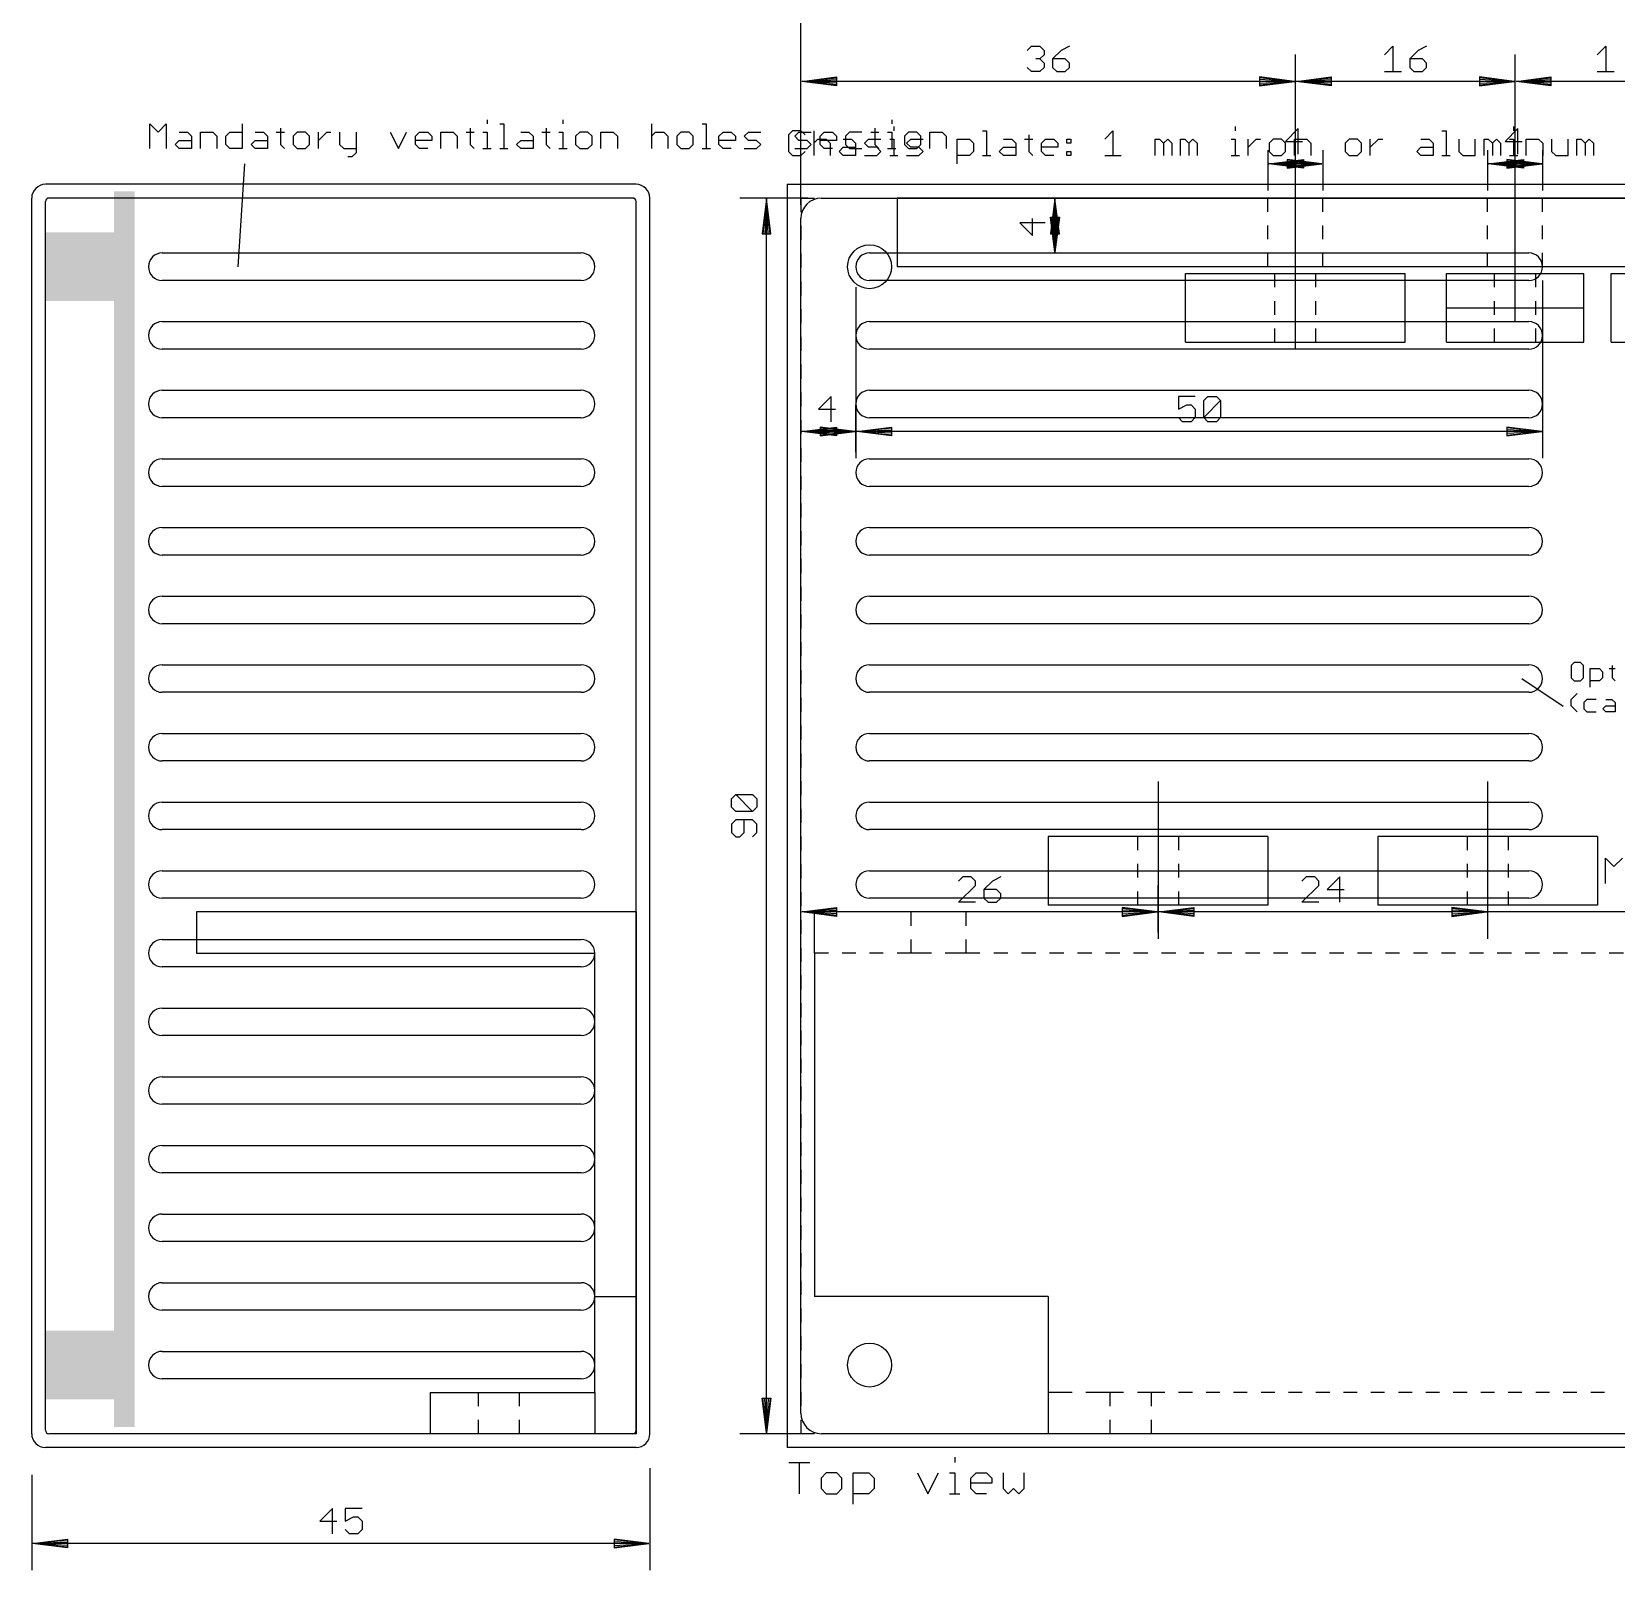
# Model space of a CAD drawing. Extents: x -55 to 231, y -301 to 164.
# Drawn here: x -55 to 60.4, y -8.9 to 103.1 of the extents above; entities that cross this region are included whole.
import ezdxf

# ---------------------------------------------------------------- set-up
doc = ezdxf.new("R2010")
doc.units = 0
for name, color, linetype in [('113', 140, 'CONTINUOUS'), ('115', 5, 'CONTINUOUS'), ('27', 1, 'CONTINUOUS'), ('28', 3, 'CONTINUOUS'), ('47', 7, 'CONTINUOUS'), ('51', 53, 'CONTINUOUS')]:
    doc.layers.add(name, color=color, linetype=linetype)

# ---------------------------------------------------------------- blocks, each defined once
blk = doc.blocks.new('RECT')
blk.add_solid([(-0.5, -0.5), (0.5, -0.5), (-0.5, 0.5), (0.5, 0.5)])

msp = doc.modelspace()

# ---------------------------------------------------------------- linework, layer by layer
at = {"layer": '113'}
for p, q in [((92, 91), (8, 91)), ((8, 91), (8, 86)), ((35, 90), (35, 91)), ((39, 90), (39, 91)), ((51, 90), (51, 91)), ((55, 90), (55, 91)), ((35, 88), (35, 89)), ((39, 88), (39, 89)), ((51, 88), (51, 89)), ((55, 88), (55, 89)), ((35, 86), (35, 87)), ((39, 86), (39, 87)), ((51, 86), (51, 87)), ((55, 86), (55, 87)), ((92, 86), (8, 86)), ((-43, 39), (-43, 36)), ((-11, 39), (-43, 39)), ((-11, 39), (-11, 11)), ((9, 39), (2, 39)), ((2, 36), (2, 39)), ((13, 39), (9, 39)), ((9, 39), (9, 38)), ((67, 39), (13, 39)), ((13, 39), (13, 38)), ((9, 37), (9, 36)), ((13, 37), (13, 36)), ((-43, 36), (-14, 36)), ((-14, 11), (-14, 36)), ((3, 36), (2, 36)), ((2, 36), (2, 11)), ((5, 36), (4, 36)), ((7, 36), (6, 36)), ((9, 36), (8, 36)), ((10.5, 36), (9, 36)), ((13, 36), (11.5, 36)), ((14.037, 36), (13, 36)), ((16.0741, 36), (15.037, 36)), ((18.1111, 36), (17.0741, 36)), ((20.1481, 36), (19.1111, 36)), ((22.1852, 36), (21.1481, 36)), ((24.2222, 36), (23.1852, 36)), ((26.2593, 36), (25.2222, 36)), ((28.2963, 36), (27.2593, 36)), ((30.3333, 36), (29.2963, 36)), ((32.3704, 36), (31.3333, 36)), ((34.4074, 36), (33.3704, 36)), ((36.4444, 36), (35.4074, 36)), ((38.4815, 36), (37.4444, 36)), ((40.5185, 36), (39.4815, 36)), ((42.5556, 36), (41.5185, 36)), ((44.5926, 36), (43.5556, 36)), ((46.6296, 36), (45.5926, 36)), ((48.6667, 36), (47.6296, 36)), ((50.7037, 36), (49.6667, 36)), ((52.7407, 36), (51.7037, 36)), ((54.7778, 36), (53.7407, 36)), ((56.8148, 36), (55.7778, 36)), ((58.8519, 36), (57.8148, 36)), ((60.8889, 36), (59.8519, 36)), ((-14, 4), (-14, 11)), ((-14, 11), (-11, 11)), ((-11, 11), (-11, 1)), ((19, 11), (2, 11)), ((19, 11), (19, 4)), ((-26, 4), (-26, 1)), ((-26, 4), (-22.5, 4)), ((-22.5, 4), (-19.5, 4)), ((-22.5, 4), (-22.5, 3)), ((-19.5, 4), (-14, 4)), ((-19.5, 4), (-19.5, 3)), ((-14, 4), (-14, 1)), ((20.75, 4), (19, 4)), ((19, 4), (19, 1)), ((23.5, 4), (21.75, 4)), ((24.5, 4), (23.5, 4)), ((23.5, 4), (23.5, 3)), ((26.5, 4), (25.5, 4)), ((27.5, 4), (26.5, 4)), ((26.5, 4), (26.5, 3)), ((29.5, 4), (28.5, 4)), ((31.5, 4), (30.5, 4)), ((33.5, 4), (32.5, 4)), ((35.5, 4), (34.5, 4)), ((37.5, 4), (36.5, 4)), ((39.5, 4), (38.5, 4)), ((41.5, 4), (40.5, 4)), ((43.5, 4), (42.5, 4)), ((45.5, 4), (44.5, 4)), ((47.5, 4), (46.5, 4)), ((49.5, 4), (48.5, 4)), ((51.5, 4), (50.5, 4)), ((53.5, 4), (52.5, 4)), ((55.5, 4), (54.5, 4)), ((57.5, 4), (56.5, 4)), ((59.5, 4), (58.5, 4)), ((-22.5, 2), (-22.5, 1)), ((-19.5, 2), (-19.5, 1)), ((23.5, 2), (23.5, 1)), ((26.5, 2), (26.5, 1)), ((-22.5, 1), (-26, 1)), ((-19.5, 1), (-22.5, 1)), ((-14, 1), (-19.5, 1)), ((-11, 1), (-14, 1)), ((23.5, 1), (19, 1)), ((26.5, 1), (23.5, 1)), ((83.5, 1), (26.5, 1))]:
    msp.add_line(p, q, dxfattribs=at)
at = {"layer": '27'}
for p, q in [((29, 85.5), (35.5, 85.5)), ((29, 80.5), (29, 85.5)), ((35.5, 85.5), (38.5, 85.5)), ((35.5, 84.5), (35.5, 85.5)), ((38.5, 85.5), (45, 85.5)), ((38.5, 84.5), (38.5, 85.5)), ((45, 80.5), (45, 85.5)), ((48, 85.5), (51.5, 85.5)), ((48, 83), (48, 85.5)), ((51.5, 85.5), (54.5, 85.5)), ((51.5, 84.5), (51.5, 85.5)), ((54.5, 85.5), (58, 85.5)), ((54.5, 84.5), (54.5, 85.5)), ((58, 83), (58, 85.5)), ((60, 85.5), (66.5, 85.5)), ((60, 80.5), (60, 85.5)), ((35.5, 82.5), (35.5, 83.5)), ((38.5, 82.5), (38.5, 83.5)), ((51.5, 82.5), (51.5, 83.5)), ((54.5, 82.5), (54.5, 83.5)), ((48, 80.5), (48, 83)), ((48, 83), (58, 83)), ((58, 80.5), (58, 83)), ((35.5, 80.5), (35.5, 81.5)), ((38.5, 80.5), (38.5, 81.5)), ((51.5, 80.5), (51.5, 81.5)), ((54.5, 80.5), (54.5, 81.5)), ((29, 80.5), (35.5, 80.5)), ((35.5, 80.5), (38.5, 80.5)), ((38.5, 80.5), (45, 80.5)), ((48, 80.5), (51.5, 80.5)), ((51.5, 80.5), (54.5, 80.5)), ((54.5, 80.5), (58, 80.5)), ((60, 80.5), (66.5, 80.5)), ((25.5, 44.5), (19, 44.5)), ((19, 44.5), (19, 39.5)), ((28.5, 44.5), (25.5, 44.5)), ((25.5, 44.5), (25.5, 43.5)), ((35, 44.5), (28.5, 44.5)), ((28.5, 44.5), (28.5, 43.5)), ((35, 44.5), (35, 39.5)), ((49.5, 44.5), (43, 44.5)), ((43, 44.5), (43, 39.5)), ((52.5, 44.5), (49.5, 44.5)), ((49.5, 44.5), (49.5, 43.5)), ((59, 44.5), (52.5, 44.5)), ((52.5, 44.5), (52.5, 43.5)), ((59, 44.5), (59, 39.5)), ((59.5762, 41.0762), (59.5762, 42.9254)), ((59.5762, 42.9254), (60.1926, 42.309)), ((60.1926, 42.309), (60.809, 42.9254)), ((25.5, 42.5), (25.5, 41.5)), ((28.5, 42.5), (28.5, 41.5)), ((49.5, 42.5), (49.5, 41.5)), ((52.5, 42.5), (52.5, 41.5)), ((25.5, 40.5), (25.5, 39.5)), ((28.5, 40.5), (28.5, 39.5)), ((49.5, 40.5), (49.5, 39.5)), ((52.5, 40.5), (52.5, 39.5)), ((25.5, 39.5), (19, 39.5)), ((28.5, 39.5), (25.5, 39.5)), ((35, 39.5), (28.5, 39.5)), ((49.5, 39.5), (43, 39.5)), ((52.5, 39.5), (49.5, 39.5)), ((59, 39.5), (52.5, 39.5))]:
    msp.add_line(p, q, dxfattribs=at)
at = {"layer": '28'}
for p, q in [((2.5, 91), (154.5, 91)), ((1, 2.5), (1, 89.5)), ((154.5, 1), (2.5, 1))]:
    msp.add_line(p, q, dxfattribs=at)
for centre in [(6, 86), (6, 6)]:
    msp.add_circle(centre, 1.6, dxfattribs=at)
for centre, start, end in [((2.5, 89.5), 90, 180), ((2.5, 2.5), 180, 270)]:
    msp.add_arc(centre, 1.5, start, end, dxfattribs=at)
at = {"layer": '47'}
for p, q in [((1, 90.5), (1, 106.45)), ((17.4829, 101.7472), (17.7911, 102.0554)), ((17.7911, 102.0554), (18.4075, 102.0554)), ((18.4075, 102.0554), (18.7157, 101.7472)), ((18.7157, 101.7472), (18.7157, 101.439)), ((19.9409, 101.7472), (19.3245, 101.1308)), ((20.5573, 102.0554), (19.9409, 101.7472)), ((43.4829, 101.439), (44.0993, 102.0554)), ((44.0993, 102.0554), (44.0993, 100.2062)), ((45.9409, 101.7472), (45.3245, 101.1308)), ((46.5573, 102.0554), (45.9409, 101.7472)), ((58.9829, 101.439), (59.5993, 102.0554)), ((59.5993, 102.0554), (59.5993, 100.2062)), ((1, 94), (1, 101.45)), ((17.7911, 100.2062), (17.4829, 100.5144)), ((18.4075, 101.1308), (18.0993, 101.1308)), ((18.7157, 101.439), (18.4075, 101.1308)), ((18.4075, 101.1308), (18.7157, 100.8226)), ((18.7157, 100.5144), (18.4075, 100.2062)), ((18.7157, 100.8226), (18.7157, 100.5144)), ((19.3245, 101.1308), (19.3245, 100.5144)), ((20.2491, 101.1308), (19.3245, 101.1308)), ((19.3245, 100.5144), (19.6327, 100.2062)), ((20.5573, 100.8226), (20.2491, 101.1308)), ((20.2491, 100.2062), (20.5573, 100.5144)), ((20.5573, 100.5144), (20.5573, 100.8226)), ((37, 88.5), (37, 101.45)), ((37, 80), (37, 101.45)), ((45.3245, 101.1308), (45.3245, 100.5144)), ((46.2491, 101.1308), (45.3245, 101.1308)), ((45.3245, 100.5144), (45.6327, 100.2062)), ((46.5573, 100.8226), (46.2491, 101.1308)), ((46.2491, 100.2062), (46.5573, 100.5144)), ((46.5573, 100.5144), (46.5573, 100.8226)), ((53, 88.5), (53, 101.45)), ((53, 82), (53, 101.45)), ((1.065, 99.5), (3.6, 99.8192)), ((1.065, 99.5), (3.6, 99.76)), ((1.065, 99.5), (3.6, 99.63)), ((36.935, 99.5), (1.065, 99.5)), ((3.6, 99.1808), (1.065, 99.5)), ((3.6, 99.37), (1.065, 99.5)), ((3.6, 99.24), (1.065, 99.5)), ((3.6, 99.8192), (3.6, 99.1808)), ((18.4075, 100.2062), (17.7911, 100.2062)), ((19.6327, 100.2062), (20.2491, 100.2062)), ((36.935, 99.5), (34.4, 99.8192)), ((34.4, 99.8192), (34.4, 99.1808)), ((36.935, 99.5), (34.4, 99.76)), ((36.935, 99.5), (34.4, 99.63)), ((34.4, 99.1808), (36.935, 99.5)), ((34.4, 99.37), (36.935, 99.5)), ((34.4, 99.24), (36.935, 99.5)), ((37.065, 99.5), (39.6, 99.8192)), ((37.065, 99.5), (39.6, 99.76)), ((37.065, 99.5), (39.6, 99.63)), ((52.935, 99.5), (37.065, 99.5)), ((39.6, 99.1808), (37.065, 99.5)), ((39.6, 99.37), (37.065, 99.5)), ((39.6, 99.24), (37.065, 99.5)), ((39.6, 99.8192), (39.6, 99.1808)), ((43.4829, 100.2062), (44.7157, 100.2062)), ((45.6327, 100.2062), (46.2491, 100.2062)), ((52.935, 99.5), (50.4, 99.8192)), ((50.4, 99.8192), (50.4, 99.1808)), ((52.935, 99.5), (50.4, 99.76)), ((52.935, 99.5), (50.4, 99.63)), ((50.4, 99.1808), (52.935, 99.5)), ((50.4, 99.37), (52.935, 99.5)), ((50.4, 99.24), (52.935, 99.5)), ((53.065, 99.5), (55.6, 99.8192)), ((53.065, 99.5), (55.6, 99.76)), ((53.065, 99.5), (55.6, 99.63)), ((67.935, 99.5), (53.065, 99.5)), ((55.6, 99.1808), (53.065, 99.5)), ((55.6, 99.37), (53.065, 99.5)), ((55.6, 99.24), (53.065, 99.5)), ((55.6, 99.8192), (55.6, 99.1808)), ((58.9829, 100.2062), (60.2157, 100.2062)), ((-46.3984, 94.6016), (-46.3984, 96.3999)), ((-46.3984, 96.3999), (-45.799, 95.8005)), ((-45.799, 95.8005), (-45.1995, 96.3999)), ((-45.1995, 96.3999), (-45.1995, 94.6016)), ((-44.2571, 95.8005), (-43.6577, 95.8005)), ((-43.6577, 95.8005), (-43.3579, 95.5008)), ((-42.7153, 94.6016), (-42.7153, 95.8005)), ((-42.7153, 95.8005), (-41.8161, 95.8005)), ((-41.8161, 95.8005), (-41.5164, 95.5008)), ((-40.8737, 95.5008), (-40.574, 95.8005)), ((-40.574, 95.8005), (-39.6748, 95.8005)), ((-39.6748, 96.3999), (-39.6748, 94.6016)), ((-38.7324, 95.8005), (-38.1329, 95.8005)), ((-38.1329, 95.8005), (-37.8332, 95.5008)), ((-37.1905, 95.8005), (-36.5911, 95.8005)), ((-36.8908, 96.1002), (-36.8908, 94.9013)), ((-35.6631, 95.8005), (-35.9628, 95.5008)), ((-35.0637, 95.8005), (-35.6631, 95.8005)), ((-34.7639, 95.5008), (-35.0637, 95.8005)), ((-34.1213, 94.6016), (-34.1213, 95.8005)), ((-34.1213, 95.201), (-33.5218, 95.8005)), ((-33.5218, 95.8005), (-33.2221, 95.8005)), ((-32.5866, 95.8005), (-32.5866, 94.9013)), ((-31.3877, 95.8005), (-31.3877, 94.3019)), ((-28.9035, 95.8005), (-28.304, 94.6016)), ((-28.304, 94.6016), (-27.7046, 95.8005)), ((-27.0619, 95.5008), (-26.7622, 95.8005)), ((-26.7622, 95.8005), (-26.1627, 95.8005)), ((-26.1627, 95.8005), (-25.863, 95.5008)), ((-25.2203, 94.6016), (-25.2203, 95.8005)), ((-25.2203, 95.8005), (-24.3212, 95.8005)), ((-24.3212, 95.8005), (-24.0214, 95.5008)), ((-23.3788, 95.8005), (-22.7793, 95.8005)), ((-23.079, 96.1002), (-23.079, 94.9013)), ((-22.151, 95.8005), (-21.8513, 95.8005)), ((-21.8513, 96.6997), (-21.8513, 96.3999)), ((-21.8513, 95.8005), (-21.8513, 94.6016)), ((-20.9233, 96.3999), (-20.6236, 96.3999)), ((-20.6236, 96.3999), (-20.6236, 94.6016)), ((-19.3959, 95.8005), (-18.7964, 95.8005)), ((-18.7964, 95.8005), (-18.4967, 95.5008)), ((-17.854, 95.8005), (-17.2546, 95.8005)), ((-17.5543, 96.1002), (-17.5543, 94.9013)), ((-16.6263, 95.8005), (-16.3266, 95.8005)), ((-16.3266, 96.6997), (-16.3266, 96.3999)), ((-16.3266, 95.8005), (-16.3266, 94.6016)), ((-15.0989, 95.8005), (-15.3986, 95.5008)), ((-14.4994, 95.8005), (-15.0989, 95.8005)), ((-14.1997, 95.5008), (-14.4994, 95.8005)), ((-13.557, 94.6016), (-13.557, 95.8005)), ((-13.557, 95.8005), (-12.6579, 95.8005)), ((-12.6579, 95.8005), (-12.3581, 95.5008)), ((-9.8739, 96.3999), (-9.8739, 94.6016)), ((-9.8739, 95.5008), (-9.5742, 95.8005)), ((-9.5742, 95.8005), (-8.9747, 95.8005)), ((-8.9747, 95.8005), (-8.675, 95.5008)), ((-7.7326, 95.8005), (-8.0323, 95.5008)), ((-7.1331, 95.8005), (-7.7326, 95.8005)), ((-6.8334, 95.5008), (-7.1331, 95.8005)), ((-6.1907, 96.3999), (-5.891, 96.3999)), ((-5.891, 96.3999), (-5.891, 94.6016)), ((-4.963, 95.5008), (-4.6633, 95.8005)), ((-4.6633, 95.8005), (-4.0639, 95.8005)), ((-4.0639, 95.8005), (-3.7641, 95.5008)), ((-3.1215, 95.5008), (-2.8217, 95.8005)), ((-2.8217, 95.8005), (-1.9226, 95.8005)), ((0.5617, 95.5008), (0.8614, 95.8005)), ((0.8614, 95.8005), (1.7606, 95.8005)), ((2.4033, 95.5008), (2.703, 95.8005)), ((2.703, 95.8005), (3.3024, 95.8005)), ((3.3024, 95.8005), (3.6022, 95.5008)), ((4.5446, 95.8005), (4.2448, 95.5008)), ((5.4437, 95.8005), (4.5446, 95.8005)), ((6.0864, 95.8005), (6.6859, 95.8005)), ((6.3861, 96.1002), (6.3861, 94.9013)), ((7.3141, 95.8005), (7.6138, 95.8005)), ((7.6138, 96.6997), (7.6138, 96.3999)), ((7.6138, 95.8005), (7.6138, 94.6016)), ((8.8416, 95.8005), (8.5418, 95.5008)), ((9.441, 95.8005), (8.8416, 95.8005)), ((9.7407, 95.5008), (9.441, 95.8005)), ((10.3834, 94.6016), (10.3834, 95.8005)), ((10.3834, 95.8005), (11.2826, 95.8005)), ((11.2826, 95.8005), (11.5823, 95.5008)), ((37.2019, 96.0554), (36.2773, 95.1308)), ((37.2019, 94.2062), (37.2019, 96.0554)), ((53.2019, 96.0554), (52.2773, 95.1308)), ((53.2019, 94.2062), (53.2019, 96.0554)), ((-44.5568, 94.9013), (-44.2571, 95.201)), ((-44.2571, 94.6016), (-44.5568, 94.9013)), ((-44.2571, 95.201), (-43.3579, 95.201)), ((-43.3579, 94.6016), (-44.2571, 94.6016)), ((-43.3579, 95.5008), (-43.3579, 94.6016)), ((-41.5164, 95.5008), (-41.5164, 94.6016)), ((-40.8737, 94.9013), (-40.8737, 95.5008)), ((-40.574, 94.6016), (-40.8737, 94.9013)), ((-39.6748, 94.6016), (-40.574, 94.6016)), ((-39.0321, 94.9013), (-38.7324, 95.201)), ((-38.7324, 94.6016), (-39.0321, 94.9013)), ((-38.7324, 95.201), (-37.8332, 95.201)), ((-37.8332, 94.6016), (-38.7324, 94.6016)), ((-37.8332, 95.5008), (-37.8332, 94.6016)), ((-36.8908, 94.9013), (-36.5911, 94.6016)), ((-35.9628, 95.5008), (-35.9628, 94.9013)), ((-35.9628, 94.9013), (-35.6631, 94.6016)), ((-35.6631, 94.6016), (-35.0637, 94.6016)), ((-35.0637, 94.6016), (-34.7639, 94.9013)), ((-34.7639, 94.9013), (-34.7639, 95.5008)), ((-32.5866, 94.9013), (-32.2869, 94.6016)), ((-32.2869, 94.6016), (-31.3877, 94.6016)), ((-27.0619, 94.9013), (-27.0619, 95.5008)), ((-25.863, 95.201), (-27.0619, 95.201)), ((-26.7622, 94.6016), (-27.0619, 94.9013)), ((-26.1627, 94.6016), (-26.7622, 94.6016)), ((-25.863, 95.5008), (-25.863, 95.201)), ((-24.0214, 95.5008), (-24.0214, 94.6016)), ((-23.079, 94.9013), (-22.7793, 94.6016)), ((-22.151, 94.6016), (-21.5516, 94.6016)), ((-20.9233, 94.6016), (-20.3239, 94.6016)), ((-19.6956, 94.9013), (-19.3959, 95.201)), ((-19.3959, 94.6016), (-19.6956, 94.9013)), ((-19.3959, 95.201), (-18.4967, 95.201)), ((-18.4967, 94.6016), (-19.3959, 94.6016)), ((-18.4967, 95.5008), (-18.4967, 94.6016)), ((-17.5543, 94.9013), (-17.2546, 94.6016)), ((-16.6263, 94.6016), (-16.0269, 94.6016)), ((-15.3986, 95.5008), (-15.3986, 94.9013)), ((-15.3986, 94.9013), (-15.0989, 94.6016)), ((-15.0989, 94.6016), (-14.4994, 94.6016)), ((-14.4994, 94.6016), (-14.1997, 94.9013)), ((-14.1997, 94.9013), (-14.1997, 95.5008)), ((-12.3581, 95.5008), (-12.3581, 94.6016)), ((-8.675, 95.5008), (-8.675, 94.6016)), ((-8.0323, 95.5008), (-8.0323, 94.9013)), ((-8.0323, 94.9013), (-7.7326, 94.6016)), ((-7.7326, 94.6016), (-7.1331, 94.6016)), ((-7.1331, 94.6016), (-6.8334, 94.9013)), ((-6.8334, 94.9013), (-6.8334, 95.5008)), ((-6.1907, 94.6016), (-5.5913, 94.6016)), ((-4.963, 94.9013), (-4.963, 95.5008)), ((-3.7641, 95.201), (-4.963, 95.201)), ((-4.6633, 94.6016), (-4.963, 94.9013)), ((-4.0639, 94.6016), (-4.6633, 94.6016)), ((-3.7641, 95.5008), (-3.7641, 95.201)), ((-2.8217, 95.201), (-3.1215, 95.5008)), ((-3.1215, 94.6016), (-2.2223, 94.6016)), ((-2.2223, 95.201), (-2.8217, 95.201)), ((-1.9226, 94.9013), (-2.2223, 95.201)), ((-2.2223, 94.6016), (-1.9226, 94.9013)), ((0.8614, 95.201), (0.5617, 95.5008)), ((0.5617, 94.6016), (1.4609, 94.6016)), ((1.4609, 95.201), (0.8614, 95.201)), ((1.7606, 94.9013), (1.4609, 95.201)), ((1.4609, 94.6016), (1.7606, 94.9013)), ((2.4033, 94.9013), (2.4033, 95.5008)), ((3.6022, 95.201), (2.4033, 95.201)), ((2.703, 94.6016), (2.4033, 94.9013)), ((3.3024, 94.6016), (2.703, 94.6016)), ((3.6022, 95.5008), (3.6022, 95.201)), ((4.2448, 95.5008), (4.2448, 94.9013)), ((4.2448, 94.9013), (4.5446, 94.6016)), ((4.5446, 94.6016), (5.4437, 94.6016)), ((6.3861, 94.9013), (6.6859, 94.6016)), ((7.3141, 94.6016), (7.9136, 94.6016)), ((8.5418, 95.5008), (8.5418, 94.9013)), ((8.5418, 94.9013), (8.8416, 94.6016)), ((8.8416, 94.6016), (9.441, 94.6016)), ((9.441, 94.6016), (9.7407, 94.9013)), ((9.7407, 94.9013), (9.7407, 95.5008)), ((11.5823, 95.5008), (11.5823, 94.6016)), ((36.2773, 95.1308), (37.5101, 95.1308)), ((52.2773, 95.1308), (53.5101, 95.1308)), ((-39.5, 93.5), (-40, 86)), ((-31.6874, 94.0022), (-31.9872, 94.0022)), ((-31.3877, 94.3019), (-31.6874, 94.0022)), ((35, 94.5), (35, 91.55)), ((35.065, 93.5), (37.6, 93.8192)), ((35.065, 93.5), (37.6, 93.76)), ((35.065, 93.5), (37.6, 93.63)), ((38.935, 93.5), (35.065, 93.5)), ((37.6, 93.1808), (35.065, 93.5)), ((37.6, 93.37), (35.065, 93.5)), ((37.6, 93.24), (35.065, 93.5)), ((38.935, 93.5), (36.4, 93.8192)), ((36.4, 93.8192), (36.4, 93.1808)), ((38.935, 93.5), (36.4, 93.76)), ((38.935, 93.5), (36.4, 93.63)), ((36.4, 93.1808), (38.935, 93.5)), ((36.4, 93.37), (38.935, 93.5)), ((36.4, 93.24), (38.935, 93.5)), ((37.6, 93.8192), (37.6, 93.1808)), ((39, 94.5), (39, 91.55)), ((51, 94.5), (51, 91.55)), ((51.065, 93.5), (53.6, 93.8192)), ((51.065, 93.5), (53.6, 93.76)), ((51.065, 93.5), (53.6, 93.63)), ((54.935, 93.5), (51.065, 93.5)), ((53.6, 93.1808), (51.065, 93.5)), ((53.6, 93.37), (51.065, 93.5)), ((53.6, 93.24), (51.065, 93.5)), ((54.935, 93.5), (52.4, 93.8192)), ((52.4, 93.8192), (52.4, 93.1808)), ((54.935, 93.5), (52.4, 93.76)), ((54.935, 93.5), (52.4, 93.63)), ((52.4, 93.1808), (54.935, 93.5)), ((52.4, 93.37), (54.935, 93.5)), ((52.4, 93.24), (54.935, 93.5)), ((53.6, 93.8192), (53.6, 93.1808)), ((55, 94.5), (55, 91.55)), ((1.5, 91), (-3.45, 91)), ((-1.5, 90.935), (-1.8192, 88.4)), ((-1.5, 90.935), (-1.76, 88.4)), ((-1.5, 90.935), (-1.63, 88.4)), ((-1.5, 1.065), (-1.5, 90.935)), ((-1.1808, 88.4), (-1.5, 90.935)), ((-1.37, 88.4), (-1.5, 90.935)), ((-1.24, 88.4), (-1.5, 90.935)), ((14.5, 91), (21.45, 91)), ((19.5, 90.935), (19.1808, 88.4)), ((19.5, 90.935), (19.24, 88.4)), ((19.5, 90.935), (19.37, 88.4)), ((19.5, 90.935), (19.5, 87.065)), ((19.8192, 88.4), (19.5, 90.935)), ((19.63, 88.4), (19.5, 90.935)), ((19.76, 88.4), (19.5, 90.935)), ((18.7938, 89.2019), (16.9446, 89.2019)), ((16.9446, 89.2019), (17.8692, 88.2773)), ((17.8692, 88.2773), (17.8692, 89.5101)), ((19.5, 87.065), (19.1808, 89.6)), ((19.1808, 89.6), (19.8192, 89.6)), ((19.5, 87.065), (19.24, 89.6)), ((19.5, 87.065), (19.37, 89.6)), ((19.8192, 89.6), (19.5, 87.065)), ((19.63, 89.6), (19.5, 87.065)), ((19.76, 89.6), (19.5, 87.065)), ((-1.8192, 88.4), (-1.1808, 88.4)), ((19.1808, 88.4), (19.8192, 88.4)), ((14.5, 87), (21.45, 87)), ((5, 84.5), (5, 72.05)), ((55, 85), (55, 72.05)), ((3.2019, 76.5554), (2.2773, 75.6308)), ((3.2019, 74.7062), (3.2019, 76.5554)), ((29.7157, 76.5554), (28.4829, 76.5554)), ((28.4829, 76.5554), (28.4829, 75.6308)), ((30.3245, 76.2472), (30.6327, 76.5554)), ((30.3245, 75.0144), (30.3245, 76.2472)), ((30.3245, 75.0144), (31.5573, 76.2472)), ((30.6327, 76.5554), (31.2491, 76.5554)), ((31.2491, 76.5554), (31.5573, 76.2472)), ((31.5573, 76.2472), (31.5573, 75.0144)), ((1, 68.5), (1, 75.95)), ((2.2773, 75.6308), (3.5101, 75.6308)), ((5, 72.5), (5, 75.95)), ((28.4829, 75.6308), (29.0993, 75.939)), ((28.7911, 74.7062), (28.4829, 75.0144)), ((29.0993, 75.939), (29.4075, 75.939)), ((29.4075, 75.939), (29.7157, 75.6308)), ((29.7157, 75.0144), (29.4075, 74.7062)), ((29.7157, 75.6308), (29.7157, 75.0144)), ((30.6327, 74.7062), (30.3245, 75.0144)), ((31.5573, 75.0144), (31.2491, 74.7062)), ((1.065, 74), (3.6, 74.3192)), ((1.065, 74), (3.6, 74.26)), ((1.065, 74), (3.6, 74.13)), ((4.935, 74), (1.065, 74)), ((3.6, 73.6808), (1.065, 74)), ((3.6, 73.87), (1.065, 74)), ((3.6, 73.74), (1.065, 74)), ((4.935, 74), (2.4, 74.3192)), ((2.4, 74.3192), (2.4, 73.6808)), ((4.935, 74), (2.4, 74.26)), ((4.935, 74), (2.4, 74.13)), ((2.4, 73.6808), (4.935, 74)), ((2.4, 73.87), (4.935, 74)), ((2.4, 73.74), (4.935, 74)), ((3.6, 74.3192), (3.6, 73.6808)), ((5.065, 74), (7.6, 74.3192)), ((5.065, 74), (7.6, 74.26)), ((5.065, 74), (7.6, 74.13)), ((54.935, 74), (5.065, 74)), ((7.6, 73.6808), (5.065, 74)), ((7.6, 73.87), (5.065, 74)), ((7.6, 73.74), (5.065, 74)), ((7.6, 74.3192), (7.6, 73.6808)), ((29.4075, 74.7062), (28.7911, 74.7062)), ((31.2491, 74.7062), (30.6327, 74.7062)), ((54.935, 74), (52.4, 74.3192)), ((52.4, 74.3192), (52.4, 73.6808)), ((54.935, 74), (52.4, 74.26)), ((54.935, 74), (52.4, 74.13)), ((52.4, 73.6808), (54.935, 74)), ((52.4, 73.87), (54.935, 74)), ((52.4, 73.74), (54.935, 74)), ((57.301, 57.175), (57.0762, 56.9502)), ((57.0762, 56.9502), (57.0762, 56.051)), ((57.7506, 57.175), (57.301, 57.175)), ((57.9754, 56.9502), (57.7506, 57.175)), ((57.9754, 56.051), (57.9754, 56.9502)), ((58.4574, 55.3766), (58.4574, 56.7254)), ((58.4574, 56.7254), (59.1318, 56.7254)), ((59.1318, 56.7254), (59.3565, 56.5006)), ((59.8386, 56.7254), (60.2881, 56.7254)), ((60.0633, 56.9502), (60.0633, 56.051)), ((53.5, 56), (56.5, 54)), ((57.0762, 56.051), (57.301, 55.8262)), ((57.301, 55.8262), (57.7506, 55.8262)), ((57.7506, 55.8262), (57.9754, 56.051)), ((59.1318, 55.8262), (58.4574, 55.8262)), ((59.3565, 56.051), (59.1318, 55.8262)), ((59.3565, 56.5006), (59.3565, 56.051)), ((60.0633, 56.051), (60.2881, 55.8262)), ((57.0762, 54.4754), (57.5258, 54.925)), ((57.0762, 54.0258), (57.0762, 54.4754)), ((58.2218, 54.4754), (57.997, 54.2506)), ((57.997, 54.2506), (57.997, 53.801)), ((58.8962, 54.4754), (58.2218, 54.4754)), ((59.603, 54.4754), (60.0525, 54.4754)), ((60.0525, 54.4754), (60.2773, 54.2506)), ((60.2773, 54.2506), (60.2773, 53.5762)), ((57.5258, 53.5762), (57.0762, 54.0258)), ((57.997, 53.801), (58.2218, 53.5762)), ((58.2218, 53.5762), (58.8962, 53.5762)), ((59.3782, 53.801), (59.603, 54.0258)), ((59.603, 53.5762), (59.3782, 53.801)), ((59.603, 54.0258), (60.2773, 54.0258)), ((60.2773, 53.5762), (59.603, 53.5762)), ((27, 48.5), (27, 37.05)), ((51, 48.5), (51, 37.05)), ((-4.0554, 47.2491), (-3.7472, 47.5573)), ((-3.7472, 47.5573), (-2.5144, 47.5573)), ((-2.5144, 46.3245), (-3.7472, 47.5573)), ((-2.5144, 47.5573), (-2.2062, 47.2491)), ((-4.0554, 46.6327), (-4.0554, 47.2491)), ((-3.7472, 46.3245), (-4.0554, 46.6327)), ((-2.5144, 46.3245), (-3.7472, 46.3245)), ((-2.2062, 46.6327), (-2.5144, 46.3245)), ((-2.2062, 47.2491), (-2.2062, 46.6327)), ((-3.7472, 45.7157), (-4.0554, 45.4075)), ((-4.0554, 45.4075), (-4.0554, 44.7911)), ((-2.5144, 45.7157), (-3.7472, 45.7157)), ((-3.1308, 44.7911), (-3.1308, 45.7157)), ((-2.2062, 45.4075), (-2.5144, 45.7157)), ((-2.2062, 44.7911), (-2.2062, 45.4075)), ((-4.0554, 44.7911), (-3.7472, 44.4829)), ((-3.7472, 44.4829), (-3.439, 44.4829)), ((-3.439, 44.4829), (-3.1308, 44.7911)), ((-2.5144, 44.4829), (-2.2062, 44.7911)), ((12.7911, 41.5554), (12.4829, 41.2472)), ((13.4075, 41.5554), (12.7911, 41.5554)), ((13.7157, 41.2472), (13.4075, 41.5554)), ((15.5573, 41.5554), (14.9409, 41.2472)), ((37.7911, 41.5554), (37.4829, 41.2472)), ((38.4075, 41.5554), (37.7911, 41.5554)), ((38.7157, 41.2472), (38.4075, 41.5554)), ((40.2491, 41.5554), (39.3245, 40.6308)), ((40.2491, 39.7062), (40.2491, 41.5554)), ((1, 34.5), (1, 40.95)), ((12.4829, 39.7062), (13.7157, 40.939)), ((13.7157, 40.939), (13.7157, 41.2472)), ((14.9409, 41.2472), (14.3245, 40.6308)), ((14.3245, 40.6308), (14.3245, 40.0144)), ((15.2491, 40.6308), (14.3245, 40.6308)), ((15.5573, 40.3226), (15.2491, 40.6308)), ((27, 37.5), (27, 40.95)), ((37.4829, 39.7062), (38.7157, 40.939)), ((38.7157, 40.939), (38.7157, 41.2472)), ((39.3245, 40.6308), (40.5573, 40.6308)), ((1.065, 39), (3.6, 39.3192)), ((1.065, 39), (3.6, 39.26)), ((3.6, 39.3192), (3.6, 38.6808)), ((13.7157, 39.7062), (12.4829, 39.7062)), ((14.3245, 40.0144), (14.6327, 39.7062)), ((14.6327, 39.7062), (15.2491, 39.7062)), ((15.2491, 39.7062), (15.5573, 40.0144)), ((15.5573, 40.0144), (15.5573, 40.3226)), ((26.935, 39), (24.4, 39.3192)), ((24.4, 39.3192), (24.4, 38.6808)), ((26.935, 39), (24.4, 39.26)), ((27.065, 39), (29.6, 39.3192)), ((27.065, 39), (29.6, 39.26)), ((29.6, 39.3192), (29.6, 38.6808)), ((38.7157, 39.7062), (37.4829, 39.7062)), ((50.935, 39), (48.4, 39.3192)), ((48.4, 39.3192), (48.4, 38.6808)), ((50.935, 39), (48.4, 39.26)), ((1.065, 39), (3.6, 39.13)), ((26.935, 39), (1.065, 39)), ((3.6, 38.6808), (1.065, 39)), ((3.6, 38.87), (1.065, 39)), ((3.6, 38.74), (1.065, 39)), ((26.935, 39), (24.4, 39.13)), ((24.4, 38.6808), (26.935, 39)), ((24.4, 38.87), (26.935, 39)), ((24.4, 38.74), (26.935, 39)), ((27.065, 39), (29.6, 39.13)), ((50.935, 39), (27.065, 39)), ((29.6, 38.6808), (27.065, 39)), ((29.6, 38.87), (27.065, 39)), ((29.6, 38.74), (27.065, 39)), ((50.935, 39), (48.4, 39.13)), ((48.4, 38.6808), (50.935, 39)), ((48.4, 38.87), (50.935, 39)), ((48.4, 38.74), (50.935, 39)), ((-1.5, 1.065), (-1.8192, 3.6)), ((-1.8192, 3.6), (-1.1808, 3.6)), ((-1.5, 1.065), (-1.76, 3.6)), ((-1.5, 1.065), (-1.63, 3.6)), ((-1.1808, 3.6), (-1.5, 1.065)), ((-1.37, 3.6), (-1.5, 1.065)), ((-1.24, 3.6), (-1.5, 1.065)), ((1, 1), (-3.45, 1)), ((-55, -2), (-55, -8.95)), ((-10, -1.5), (-10, -8.95)), ((-33.0925, -4.4446), (-34.0171, -5.3692)), ((-33.0925, -6.2938), (-33.0925, -4.4446)), ((-30.9427, -4.4446), (-32.1755, -4.4446)), ((-32.1755, -4.4446), (-32.1755, -5.3692)), ((-34.0171, -5.3692), (-32.7843, -5.3692)), ((-32.1755, -5.3692), (-31.5591, -5.061)), ((-31.5591, -5.061), (-31.2509, -5.061)), ((-31.2509, -5.061), (-30.9427, -5.3692)), ((-30.9427, -5.3692), (-30.9427, -5.9856)), ((-54.935, -7), (-52.4, -6.6808)), ((-54.935, -7), (-52.4, -6.74)), ((-54.935, -7), (-52.4, -6.87)), ((-52.4, -6.6808), (-52.4, -7.3192)), ((-31.8673, -6.2938), (-32.1755, -5.9856)), ((-31.2509, -6.2938), (-31.8673, -6.2938)), ((-30.9427, -5.9856), (-31.2509, -6.2938)), ((-10.065, -7), (-12.6, -6.6808)), ((-12.6, -6.6808), (-12.6, -7.3192)), ((-10.065, -7), (-12.6, -6.74)), ((-10.065, -7), (-12.6, -6.87)), ((-10.065, -7), (-54.935, -7)), ((-52.4, -7.3192), (-54.935, -7)), ((-52.4, -7.13), (-54.935, -7)), ((-52.4, -7.26), (-54.935, -7)), ((-12.6, -7.3192), (-10.065, -7)), ((-12.6, -7.13), (-10.065, -7)), ((-12.6, -7.26), (-10.065, -7))]:
    msp.add_line(p, q, dxfattribs=at)
at = {"layer": '51'}
for p, q in [((0.4013, 95.8999), (0.1016, 95.6002)), ((1.0008, 95.8999), (0.4013, 95.8999)), ((1.3005, 95.6002), (1.0008, 95.8999)), ((1.9432, 95.8999), (1.9432, 94.1016)), ((7.7676, 96.1997), (7.7676, 95.8999)), ((14.2203, 95.8999), (14.52, 95.8999)), ((14.52, 95.8999), (14.52, 94.1016)), ((23.1212, 95.3005), (23.7207, 95.8999)), ((23.7207, 95.8999), (23.7207, 94.1016)), ((32.6288, 96.1997), (32.6288, 95.8999)), ((47.6755, 95.8999), (47.9753, 95.8999)), ((47.9753, 95.8999), (47.9753, 94.1016)), ((52.8861, 96.1997), (52.8861, 95.8999)), ((0.1016, 95.6002), (0.1016, 94.4013)), ((1.9432, 95.0008), (2.2429, 95.3005)), ((2.2429, 95.3005), (2.8423, 95.3005)), ((2.8423, 95.3005), (3.1421, 95.0008)), ((3.1421, 95.0008), (3.1421, 94.1016)), ((3.7847, 94.4013), (4.0845, 94.701)), ((4.0845, 95.3005), (4.6839, 95.3005)), ((4.0845, 94.701), (4.9836, 94.701)), ((4.6839, 95.3005), (4.9836, 95.0008)), ((4.9836, 95.0008), (4.9836, 94.1016)), ((5.6263, 95.0008), (5.926, 95.3005)), ((5.926, 94.701), (5.6263, 95.0008)), ((5.926, 95.3005), (6.8252, 95.3005)), ((6.5255, 94.701), (5.926, 94.701)), ((6.8252, 94.4013), (6.5255, 94.701)), ((7.4679, 95.3005), (7.7676, 95.3005)), ((7.7676, 95.3005), (7.7676, 94.1016)), ((8.6956, 95.0008), (8.9953, 95.3005)), ((8.9953, 94.701), (8.6956, 95.0008)), ((8.9953, 95.3005), (9.8945, 95.3005)), ((9.5948, 94.701), (8.9953, 94.701)), ((9.8945, 94.4013), (9.5948, 94.701)), ((12.3787, 93.5022), (12.3787, 95.3005)), ((12.3787, 95.3005), (13.2779, 95.3005)), ((13.2779, 95.3005), (13.5776, 95.0008)), ((13.5776, 95.0008), (13.5776, 94.4013)), ((15.448, 94.4013), (15.7478, 94.701)), ((15.7478, 95.3005), (16.3472, 95.3005)), ((15.7478, 94.701), (16.6469, 94.701)), ((16.3472, 95.3005), (16.6469, 95.0008)), ((16.6469, 95.0008), (16.6469, 94.1016)), ((17.2896, 95.3005), (17.8891, 95.3005)), ((17.5893, 95.6002), (17.5893, 94.4013)), ((18.5173, 95.0008), (18.817, 95.3005)), ((18.5173, 94.4013), (18.5173, 95.0008)), ((19.7162, 94.701), (18.5173, 94.701)), ((18.817, 95.3005), (19.4165, 95.3005)), ((19.4165, 95.3005), (19.7162, 95.0008)), ((19.7162, 95.0008), (19.7162, 94.701)), ((20.3589, 95.3005), (20.6586, 95.3005)), ((20.3589, 95.0008), (20.3589, 95.3005)), ((20.6586, 95.0008), (20.3589, 95.0008)), ((20.6586, 95.3005), (20.6586, 95.0008)), ((26.8044, 94.1016), (26.8044, 95.3005)), ((26.8044, 95.3005), (27.1041, 95.3005)), ((27.1041, 95.3005), (27.4038, 95.0008)), ((27.4038, 95.0008), (27.7036, 95.3005)), ((27.4038, 95.0008), (27.4038, 94.1016)), ((27.7036, 95.3005), (28.0033, 95.0008)), ((28.0033, 95.0008), (28.0033, 94.1016)), ((28.646, 94.1016), (28.646, 95.3005)), ((28.646, 95.3005), (28.9457, 95.3005)), ((28.9457, 95.3005), (29.2454, 95.0008)), ((29.2454, 95.0008), (29.5451, 95.3005)), ((29.2454, 95.0008), (29.2454, 94.1016)), ((29.5451, 95.3005), (29.8449, 95.0008)), ((29.8449, 95.0008), (29.8449, 94.1016)), ((32.3291, 95.3005), (32.6288, 95.3005)), ((32.6288, 95.3005), (32.6288, 94.1016)), ((33.5568, 94.1016), (33.5568, 95.3005)), ((33.5568, 94.701), (34.1563, 95.3005)), ((34.1563, 95.3005), (34.456, 95.3005)), ((35.3912, 95.3005), (35.0915, 95.0008)), ((35.0915, 95.0008), (35.0915, 94.4013)), ((35.9906, 95.3005), (35.3912, 95.3005)), ((36.2904, 95.0008), (35.9906, 95.3005)), ((36.2904, 94.4013), (36.2904, 95.0008)), ((36.933, 94.1016), (36.933, 95.3005)), ((36.933, 95.3005), (37.8322, 95.3005)), ((37.8322, 95.3005), (38.1319, 95.0008)), ((38.1319, 95.0008), (38.1319, 94.1016)), ((40.9159, 95.3005), (40.6162, 95.0008)), ((40.6162, 95.0008), (40.6162, 94.4013)), ((41.5154, 95.3005), (40.9159, 95.3005)), ((41.8151, 95.0008), (41.5154, 95.3005)), ((41.8151, 94.4013), (41.8151, 95.0008)), ((42.4578, 94.1016), (42.4578, 95.3005)), ((42.4578, 94.701), (43.0572, 95.3005)), ((43.0572, 95.3005), (43.3569, 95.3005)), ((45.834, 94.4013), (46.1337, 94.701)), ((46.1337, 95.3005), (46.7331, 95.3005)), ((46.1337, 94.701), (47.0329, 94.701)), ((46.7331, 95.3005), (47.0329, 95.0008)), ((47.0329, 95.0008), (47.0329, 94.1016)), ((48.9033, 95.3005), (48.9033, 94.4013)), ((50.1022, 94.1016), (50.1022, 95.3005)), ((50.7448, 94.1016), (50.7448, 95.3005)), ((50.7448, 95.3005), (51.0446, 95.3005)), ((51.0446, 95.3005), (51.3443, 95.0008)), ((51.3443, 95.0008), (51.644, 95.3005)), ((51.3443, 95.0008), (51.3443, 94.1016)), ((51.644, 95.3005), (51.9437, 95.0008)), ((51.9437, 95.0008), (51.9437, 94.1016)), ((52.5864, 95.3005), (52.8861, 95.3005)), ((52.8861, 95.3005), (52.8861, 94.1016)), ((53.8141, 94.1016), (53.8141, 95.3005)), ((53.8141, 95.3005), (54.7133, 95.3005)), ((54.7133, 95.3005), (55.013, 95.0008)), ((55.013, 95.0008), (55.013, 94.1016)), ((55.6557, 95.3005), (55.6557, 94.4013)), ((56.8546, 94.1016), (56.8546, 95.3005)), ((57.4973, 94.1016), (57.4973, 95.3005)), ((57.4973, 95.3005), (57.797, 95.3005)), ((57.797, 95.3005), (58.0967, 95.0008)), ((58.0967, 95.0008), (58.3964, 95.3005)), ((58.0967, 95.0008), (58.0967, 94.1016)), ((58.3964, 95.3005), (58.6962, 95.0008)), ((58.6962, 95.0008), (58.6962, 94.1016)), ((0.1016, 94.4013), (0.4013, 94.1016)), ((0.4013, 94.1016), (1.0008, 94.1016)), ((1.0008, 94.1016), (1.3005, 94.4013)), ((4.0845, 94.1016), (3.7847, 94.4013)), ((4.9836, 94.1016), (4.0845, 94.1016)), ((5.6263, 94.1016), (6.5255, 94.1016)), ((6.5255, 94.1016), (6.8252, 94.4013)), ((7.4679, 94.1016), (8.0673, 94.1016)), ((8.6956, 94.1016), (9.5948, 94.1016)), ((9.5948, 94.1016), (9.8945, 94.4013)), ((13.2779, 94.1016), (12.3787, 94.1016)), ((13.5776, 94.4013), (13.2779, 94.1016)), ((14.2203, 94.1016), (14.8198, 94.1016)), ((15.7478, 94.1016), (15.448, 94.4013)), ((16.6469, 94.1016), (15.7478, 94.1016)), ((17.5893, 94.4013), (17.8891, 94.1016)), ((18.817, 94.1016), (18.5173, 94.4013)), ((19.4165, 94.1016), (18.817, 94.1016)), ((20.3589, 94.4013), (20.6586, 94.4013)), ((20.3589, 94.1016), (20.3589, 94.4013)), ((20.6586, 94.1016), (20.3589, 94.1016)), ((20.6586, 94.4013), (20.6586, 94.1016)), ((23.1212, 94.1016), (24.3201, 94.1016)), ((32.3291, 94.1016), (32.9286, 94.1016)), ((35.0915, 94.4013), (35.3912, 94.1016)), ((35.3912, 94.1016), (35.9906, 94.1016)), ((35.9906, 94.1016), (36.2904, 94.4013)), ((40.6162, 94.4013), (40.9159, 94.1016)), ((40.9159, 94.1016), (41.5154, 94.1016)), ((41.5154, 94.1016), (41.8151, 94.4013)), ((46.1337, 94.1016), (45.834, 94.4013)), ((47.0329, 94.1016), (46.1337, 94.1016)), ((47.6755, 94.1016), (48.275, 94.1016)), ((48.9033, 94.4013), (49.203, 94.1016)), ((49.203, 94.1016), (50.1022, 94.1016)), ((52.5864, 94.1016), (53.1858, 94.1016)), ((55.6557, 94.4013), (55.9554, 94.1016)), ((55.9554, 94.1016), (56.8546, 94.1016)), ((-11, 92), (-54, 92)), ((0, 92), (0, 0)), ((0, 92), (157, 92)), ((-55, 1), (-55, 91)), ((-54, 1.25), (-54, 90.75)), ((-11.25, 91), (-53.75, 91)), ((-11, 1.25), (-11, 90.75)), ((-10, 1), (-10, 91)), ((1, 91), (1, 89.9778)), ((1, 91), (2, 91)), ((3, 91), (4, 91)), ((5, 91), (6, 91)), ((7, 91), (8, 91)), ((9, 91), (10, 91)), ((11, 91), (12, 91)), ((13, 91), (14, 91)), ((15, 91), (16, 91)), ((17, 91), (18, 91)), ((19, 91), (20, 91)), ((21, 91), (22, 91)), ((23, 91), (24, 91)), ((25, 91), (26, 91)), ((27, 91), (28, 91)), ((29, 91), (30, 91)), ((31, 91), (32, 91)), ((33, 91), (34, 91)), ((35, 91), (36, 91)), ((37, 91), (38, 91)), ((39, 91), (40, 91)), ((41, 91), (42, 91)), ((43, 91), (44, 91)), ((45, 91), (46, 91)), ((47, 91), (48, 91)), ((49, 91), (50, 91)), ((51, 91), (52, 91)), ((53, 91), (54, 91)), ((55, 91), (56, 91)), ((57, 91), (58, 91)), ((59, 91), (60, 91)), ((1, 88.9778), (1, 87.9556)), ((-45.5, 87), (-15, 87)), ((1, 86.9556), (1, 85.9333)), ((6, 87), (54, 87)), ((-15, 85), (-45.5, 85)), ((1, 84.9333), (1, 83.9111)), ((54, 85), (6, 85)), ((-45.5, 82), (-15, 82)), ((1, 82.9111), (1, 81.8889)), ((6, 82), (54, 82)), ((1, 80.8889), (1, 79.8667)), ((-15, 80), (-45.5, 80)), ((54, 80), (6, 80)), ((1, 78.8667), (1, 77.8444)), ((-45.5, 77), (-15, 77)), ((1, 76.8444), (1, 75.8222)), ((6, 77), (54, 77)), ((-15, 75), (-45.5, 75)), ((54, 75), (6, 75)), ((1, 74.8222), (1, 73.8)), ((1, 72.8), (1, 71.7778)), ((-45.5, 72), (-15, 72)), ((6, 72), (54, 72)), ((1, 70.7778), (1, 69.7556)), ((-15, 70), (-45.5, 70)), ((54, 70), (6, 70)), ((1, 68.7556), (1, 67.7333)), ((-45.5, 67), (-15, 67)), ((6, 67), (54, 67)), ((1, 66.7333), (1, 65.7111)), ((-15, 65), (-45.5, 65)), ((1, 64.7111), (1, 63.6889)), ((54, 65), (6, 65)), ((1, 62.6889), (1, 61.6667)), ((-45.5, 62), (-15, 62)), ((6, 62), (54, 62)), ((-15, 60), (-45.5, 60)), ((1, 60.6667), (1, 59.6444)), ((54, 60), (6, 60)), ((1, 58.6444), (1, 57.6222)), ((-45.5, 57), (-15, 57)), ((1, 56.6222), (1, 55.6)), ((6, 57), (54, 57)), ((-15, 55), (-45.5, 55)), ((1, 54.6), (1, 53.5778)), ((54, 55), (6, 55)), ((-45.5, 52), (-15, 52)), ((1, 52.5778), (1, 51.5556)), ((6, 52), (54, 52)), ((-15, 50), (-45.5, 50)), ((1, 50.5556), (1, 49.5333)), ((54, 50), (6, 50)), ((1, 48.5333), (1, 47.5111)), ((-45.5, 47), (-15, 47)), ((1, 46.5111), (1, 45.4889)), ((6, 47), (54, 47)), ((-15, 45), (-45.5, 45)), ((54, 45), (6, 45)), ((1, 44.4889), (1, 43.4667)), ((-45.5, 42), (-15, 42)), ((1, 42.4667), (1, 41.4444)), ((6, 42), (54, 42)), ((1, 40.4444), (1, 39.4222)), ((-15, 40), (-45.5, 40)), ((54, 40), (6, 40)), ((1, 38.4222), (1, 37.4)), ((-45.5, 37), (-15, 37)), ((1, 36.4), (1, 35.3778)), ((-15, 35), (-45.5, 35)), ((1, 34.3778), (1, 33.3556)), ((1, 32.3556), (1, 31.3333)), ((-45.5, 32), (-15, 32)), ((-15, 30), (-45.5, 30)), ((1, 30.3333), (1, 29.3111)), ((1, 28.3111), (1, 27.2889)), ((-45.5, 27), (-15, 27)), ((1, 26.2889), (1, 25.2667)), ((-15, 25), (-45.5, 25)), ((1, 24.2667), (1, 23.2444)), ((-45.5, 22), (-15, 22)), ((1, 22.2444), (1, 21.2222)), ((-15, 20), (-45.5, 20)), ((1, 20.2222), (1, 19.2)), ((1, 18.2), (1, 17.1778)), ((-45.5, 17), (-15, 17)), ((1, 16.1778), (1, 15.1556)), ((-15, 15), (-45.5, 15)), ((1, 14.1556), (1, 13.1333)), ((-45.5, 12), (-15, 12)), ((1, 12.1333), (1, 11.1111)), ((-15, 10), (-45.5, 10)), ((1, 10.1111), (1, 9.0889)), ((1, 8.0889), (1, 7.0667)), ((-45.5, 7), (-15, 7)), ((1, 6.0667), (1, 5.0444)), ((-15, 5), (-45.5, 5)), ((1, 4.0444), (1, 3.0222)), ((1, 2.0222), (1, 1)), ((-11, 0), (-54, 0)), ((-11.25, 1), (-53.75, 1)), ((157, 0), (0, 0)), ((2, 1), (1, 1)), ((4, 1), (3, 1)), ((6, 1), (5, 1)), ((8, 1), (7, 1)), ((10, 1), (9, 1)), ((12, 1), (11, 1)), ((14, 1), (13, 1)), ((16, 1), (15, 1)), ((18, 1), (17, 1)), ((20, 1), (19, 1)), ((22, 1), (21, 1)), ((24, 1), (23, 1)), ((26, 1), (25, 1)), ((28, 1), (27, 1)), ((30, 1), (29, 1)), ((32, 1), (31, 1)), ((34, 1), (33, 1)), ((36, 1), (35, 1)), ((38, 1), (37, 1)), ((40, 1), (39, 1)), ((42, 1), (41, 1)), ((44, 1), (43, 1)), ((46, 1), (45, 1)), ((48, 1), (47, 1)), ((50, 1), (49, 1)), ((52, 1), (51, 1)), ((54, 1), (53, 1)), ((56, 1), (55, 1)), ((58, 1), (57, 1)), ((60, 1), (59, 1)), ((0.127, -1.085), (1.6523, -1.085)), ((0.8897, -3.373), (0.8897, -1.085)), ((12.2023, -0.7037), (12.2023, -1.085)), ((2.8471, -1.8477), (2.4658, -2.229)), ((2.4658, -2.229), (2.4658, -2.9917)), ((3.6098, -1.8477), (2.8471, -1.8477)), ((3.9911, -2.229), (3.6098, -1.8477)), ((3.9911, -2.9917), (3.9911, -2.229)), ((4.8046, -4.1357), (4.8046, -1.8477)), ((4.8046, -1.8477), (5.9486, -1.8477)), ((5.9486, -1.8477), (6.3299, -2.229)), ((6.3299, -2.229), (6.3299, -2.9917)), ((9.4822, -1.8477), (10.2448, -3.373)), ((10.2448, -3.373), (11.0075, -1.8477)), ((11.821, -1.8477), (12.2023, -1.8477)), ((12.2023, -1.8477), (12.2023, -3.373)), ((13.3802, -2.229), (13.7615, -1.8477)), ((13.3802, -2.9917), (13.3802, -2.229)), ((13.7615, -1.8477), (14.5242, -1.8477)), ((14.5242, -1.8477), (14.9055, -2.229)), ((14.9055, -2.229), (14.9055, -2.6103)), ((15.719, -1.8477), (15.719, -2.9917)), ((17.2443, -2.9917), (17.2443, -1.8477)), ((2.4658, -2.9917), (2.8471, -3.373)), ((2.8471, -3.373), (3.6098, -3.373)), ((3.6098, -3.373), (3.9911, -2.9917)), ((5.9486, -3.373), (4.8046, -3.373)), ((6.3299, -2.9917), (5.9486, -3.373)), ((11.821, -3.373), (12.5836, -3.373)), ((14.9055, -2.6103), (13.3802, -2.6103)), ((13.7615, -3.373), (13.3802, -2.9917)), ((14.5242, -3.373), (13.7615, -3.373)), ((15.719, -2.9917), (16.1003, -3.373)), ((16.1003, -3.373), (16.4816, -2.9917)), ((16.4816, -2.9917), (16.863, -3.373)), ((16.863, -3.373), (17.2443, -2.9917))]:
    msp.add_line(p, q, dxfattribs=at)
for centre, radius, start, end in [((-54, 91), 1, 90, 180), ((-11, 91), 1, 0, 90), ((-53.75, 90.75), 0.25, 90, 180), ((-11.25, 90.75), 0.25, 0, 90), ((-45.5, 86), 1, 90, 180), ((-15, 86), 1, 0, 90), ((6, 86), 1, 90, 180), ((54, 86), 1, 0, 90), ((-45.5, 86), 1, 180, 270), ((-15, 86), 1, 270, 0), ((6, 86), 1, 180, 270), ((54, 86), 1, 270, 0), ((-45.5, 81), 1, 90, 180), ((-15, 81), 1, 0, 90), ((6, 81), 1, 90, 180), ((54, 81), 1, 0, 90), ((-45.5, 81), 1, 180, 270), ((-15, 81), 1, 270, 0), ((6, 81), 1, 180, 270), ((54, 81), 1, 270, 0), ((-45.5, 76), 1, 90, 180), ((-15, 76), 1, 0, 90), ((6, 76), 1, 90, 180), ((54, 76), 1, 0, 90), ((-45.5, 76), 1, 180, 270), ((-15, 76), 1, 270, 0), ((6, 76), 1, 180, 270), ((54, 76), 1, 270, 0), ((-45.5, 71), 1, 90, 180), ((-15, 71), 1, 0, 90), ((6, 71), 1, 90, 180), ((54, 71), 1, 0, 90), ((-45.5, 71), 1, 180, 270), ((-15, 71), 1, 270, 0), ((6, 71), 1, 180, 270), ((54, 71), 1, 270, 0), ((-45.5, 66), 1, 90, 180), ((-15, 66), 1, 0, 90), ((6, 66), 1, 90, 180), ((54, 66), 1, 0, 90), ((-45.5, 66), 1, 180, 270), ((-15, 66), 1, 270, 0), ((6, 66), 1, 180, 270), ((54, 66), 1, 270, 0), ((-45.5, 61), 1, 90, 180), ((-15, 61), 1, 0, 90), ((6, 61), 1, 90, 180), ((54, 61), 1, 0, 90), ((-45.5, 61), 1, 180, 270), ((-15, 61), 1, 270, 0), ((6, 61), 1, 180, 270), ((54, 61), 1, 270, 0), ((-45.5, 56), 1, 90, 180), ((-15, 56), 1, 0, 90), ((6, 56), 1, 90, 180), ((54, 56), 1, 0, 90), ((-45.5, 56), 1, 180, 270), ((-15, 56), 1, 270, 0), ((6, 56), 1, 180, 270), ((54, 56), 1, 270, 0), ((-45.5, 51), 1, 90, 180), ((-15, 51), 1, 0, 90), ((6, 51), 1, 90, 180), ((54, 51), 1, 0, 90), ((-45.5, 51), 1, 180, 270), ((-15, 51), 1, 270, 0), ((6, 51), 1, 180, 270), ((54, 51), 1, 270, 0), ((-45.5, 46), 1, 90, 180), ((-15, 46), 1, 0, 90), ((6, 46), 1, 90, 180), ((54, 46), 1, 0, 90), ((-45.5, 46), 1, 180, 270), ((-15, 46), 1, 270, 0), ((6, 46), 1, 180, 270), ((54, 46), 1, 270, 0), ((-45.5, 41), 1, 90, 180), ((-15, 41), 1, 0, 90), ((6, 41), 1, 90, 180), ((54, 41), 1, 0, 90), ((-45.5, 41), 1, 180, 270), ((-15, 41), 1, 270, 0), ((6, 41), 1, 180, 270), ((54, 41), 1, 270, 0), ((-45.5, 36), 1, 90, 180), ((-15, 36), 1, 0, 90), ((-45.5, 36), 1, 180, 270), ((-15, 36), 1, 270, 0), ((-45.5, 31), 1, 90, 180), ((-15, 31), 1, 0, 90), ((-45.5, 31), 1, 180, 270), ((-15, 31), 1, 270, 0), ((-45.5, 26), 1, 90, 180), ((-15, 26), 1, 0, 90), ((-45.5, 26), 1, 180, 270), ((-15, 26), 1, 270, 0), ((-45.5, 21), 1, 90, 180), ((-15, 21), 1, 0, 90), ((-45.5, 21), 1, 180, 270), ((-15, 21), 1, 270, 0), ((-45.5, 16), 1, 90, 180), ((-15, 16), 1, 0, 90), ((-45.5, 16), 1, 180, 270), ((-15, 16), 1, 270, 0), ((-45.5, 11), 1, 90, 180), ((-15, 11), 1, 0, 90), ((-45.5, 11), 1, 180, 270), ((-15, 11), 1, 270, 0), ((-45.5, 6), 1, 90, 180), ((-15, 6), 1, 0, 90), ((-45.5, 6), 1, 180, 270), ((-15, 6), 1, 270, 0), ((-53.75, 1.25), 0.25, 180, 270), ((-11.25, 1.25), 0.25, 270, 0), ((-54, 1), 1, 180, 270), ((-11, 1), 1, 270, 0)]:
    msp.add_arc(centre, radius, start, end, dxfattribs=at)

# ---------------------------------------------------------------- block references
at = {"layer": '115', "xscale": 5, "yscale": 5, "rotation": 180}
for p in [(-51.5, 86), (-51.5, 6)]:
    msp.add_blockref('RECT', p, dxfattribs=at)
at = {"layer": '28', "xscale": 1.5, "yscale": 90, "rotation": 180}
msp.add_blockref('RECT', (-48.25, 46.5), dxfattribs=at)

doc.saveas('drawing.dxf')
